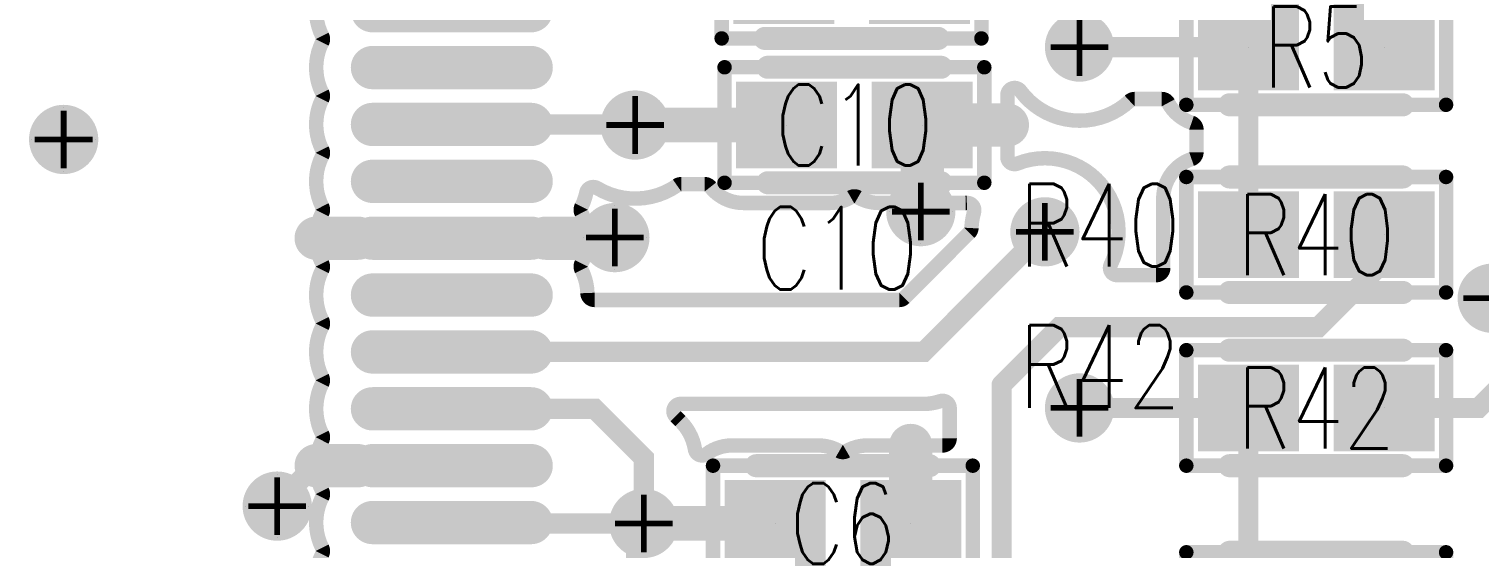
# Model space of a CAD drawing. Extents: x -0.08 to 4.16, y -0.29 to 1.7.
# Drawn here: x 1.938 to 2.441, y 0.688 to 0.868 of the extents above; entities that cross this region are included whole.
import ezdxf
from ezdxf.enums import TextEntityAlignment as Align

# ---------------------------------------------------------------- set-up
doc = ezdxf.new("R2010")
doc.units = 0
doc.header["$MEASUREMENT"] = 0
for name, pattern in [('SIG_11', [2, 1, 1]), ('SIG_30', [2, 1, 1]), ('SIG_60', [2, 1, 1]), ('SIG_62', [2, 1, 1]), ('SIG_64', [2, 1, 1]), ('SIG_85', [2, 1, 1]), ('SIG_86', [2, 1, 1]), ('SIG_90', [2, 1, 1]), ('SIG_95', [2, 1, 1]), ('SIG_98', [2, 1, 1])]:
    doc.linetypes.add(name, pattern=pattern)
doc.layers.get('0').update_dxf_attribs({"linetype": 'CONTINUOUS'})
for name, color, linetype in [('DRIL_NPLTE_THRU_01', 34, 'CONTINUOUS'), ('DRIL_NPLTE_THRU_02', 136, 'CONTINUOUS'), ('DRIL_NPLTE_THRU_03', 136, 'CONTINUOUS'), ('DRIL_NPLTE_THRU_04', 146, 'CONTINUOUS'), ('DRIL_NPLTE_THRU_05', 106, 'CONTINUOUS'), ('DRIL_NPLTE_THRU_06', 253, 'CONTINUOUS'), ('DRIL_PLTE_THRU_01', 34, 'CONTINUOUS'), ('DRIL_PLTE_THRU_02', 136, 'CONTINUOUS'), ('DRIL_PLTE_THRU_03', 136, 'CONTINUOUS'), ('DRIL_PLTE_THRU_04', 146, 'CONTINUOUS'), ('DRIL_PLTE_THRU_05', 106, 'CONTINUOUS'), ('DRIL_PLTE_THRU_06', 253, 'CONTINUOUS'), ('DRIL_SYMBOL', 130, 'CONTINUOUS'), ('PADS_BOT', 255, 'CONTINUOUS'), ('PADS_INNER', 43, 'CONTINUOUS'), ('PADS_TOP', 43, 'CONTINUOUS'), ('PADS_XR_121', 2, 'CONTINUOUS'), ('PADS_XR_123', 2, 'CONTINUOUS'), ('PART_NAME_126', 16, 'CONTINUOUS'), ('PART_NAME_127', 1, 'CONTINUOUS'), ('PART_TOP_2DLINE_126', 16, 'CONTINUOUS'), ('PART_TOP_2DLINE_127', 1, 'CONTINUOUS'), ('POUR_OUTLINE_01', 34, 'CONTINUOUS'), ('POUR_PADTHERM_01', 34, 'CONTINUOUS'), ('POUR_VIATHERM_01', 34, 'CONTINUOUS'), ('TRACE_01', 34, 'CONTINUOUS'), ('VIAPTS', 2, 'CONTINUOUS')]:
    doc.layers.add(name, color=color, linetype=linetype)
doc.styles.add('W0$004', font='simplex', dxfattribs={"width": 0.75})
doc.styles.add('W0$005', font='simplex', dxfattribs={"width": 0.75})

# ---------------------------------------------------------------- blocks, each defined once
blk = doc.blocks.new('POUR_OUTLINE_2039')
at = {"layer": 'POUR_OUTLINE_01', "const_width": 0.005}
blk.add_lwpolyline([(16.31843, 6.29984, 0.505812), (16.31595, 6.30301, -0.007724), (16.3155, 6.303), (16.2855, 6.303, -0.131651), (16.27825, 6.30494, 0.267944), (16.27575, 6.30494, -0.131651), (16.2685, 6.303), (16.2385, 6.303, -0.230202), (16.2271, 6.30854, 0.230204), (16.22513, 6.3095), (16.21697, 6.3095, 0.152896), (16.21554, 6.30905, -0.295573), (16.18783, 6.30816, 0.516971), (16.18409, 6.30653, -0.064909), (16.18244, 6.30177, 0.23637), (16.18244, 6.29953, -0.236369), (16.18244, 6.28207, 0.23637), (16.18244, 6.27983, -0.107369), (16.18449, 6.27181, 0.403596), (16.18699, 6.2694), (16.29251, 6.2694, 0.198912), (16.29428, 6.27013), (16.3168, 6.29266, 0.185687), (16.31753, 6.2943, -0.055166)], format="xyb", close=True, dxfattribs=at)
blk = doc.blocks.new('POUR_OUTLINE_2038')
at = {"layer": 'POUR_OUTLINE_01', "const_width": 0.005}
blk.add_lwpolyline([(16.31, 6.2215), (16.31, 6.23196, 0.512195), (16.30671, 6.23433, -0.080832), (16.301, 6.2334), (16.21679, 6.2334, 0.668179), (16.21502, 6.22913), (16.21673, 6.22743, -0.156647), (16.22176, 6.21764, 0.564592), (16.22574, 6.21605, -0.163682), (16.2345, 6.219), (16.2645, 6.219, -0.131651), (16.27175, 6.21706, 0.267944), (16.27425, 6.21706, -0.131651), (16.2815, 6.219), (16.3075, 6.219, 0.414214)], format="xyb", close=True, dxfattribs=at)
blk = doc.blocks.new('POUR_OUTLINE_2037')
at = {"layer": 'POUR_OUTLINE_01', "const_width": 0.005}
blk.add_lwpolyline([(16.3955, 6.32059), (16.3955, 6.32841, 0.320694), (16.39381, 6.33078, -0.190082), (16.38571, 6.33768, 0.276983), (16.3835, 6.339), (16.37407, 6.339, 0.189554), (16.37237, 6.33833, -0.447346), (16.33451, 6.34182, 0.723025), (16.33, 6.34033), (16.33, 6.31896, 0.531842), (16.33344, 6.31664, -0.690741), (16.36582, 6.28162, 0.557244), (16.36806, 6.278), (16.3815, 6.278, 0.414214), (16.384, 6.2805), (16.384, 6.3045, -0.320694), (16.39381, 6.31822, 0.320694)], format="xyb", close=True, dxfattribs=at)
blk = doc.blocks.new('POUR_OUTLINE_2031')
at = {"layer": 'POUR_OUTLINE_01', "const_width": 0.005}
blk.add_lwpolyline([(16.09057, 6.17428, -0.094716), (16.09256, 6.18133, 0.23637), (16.09256, 6.18357, -0.236369), (16.09256, 6.20103, 0.23637), (16.09256, 6.20327, -0.236369), (16.09256, 6.22073, 0.23637), (16.09256, 6.22297, -0.236369), (16.09256, 6.24043, 0.23637), (16.09256, 6.24267, -0.236369), (16.09256, 6.26013, 0.23637), (16.09256, 6.26237, -0.236369), (16.09256, 6.27983, 0.23637), (16.09256, 6.28207, -0.236369), (16.09256, 6.29953, 0.23637), (16.09256, 6.30177, -0.236369), (16.09256, 6.31923, 0.23637), (16.09256, 6.32147, -0.236369), (16.09256, 6.33893, 0.23637), (16.09256, 6.34117, -0.236369), (16.09256, 6.35863, 0.23637), (16.09256, 6.36087, -0.236369), (16.09256, 6.37833, 0.23637)], format="xyb", dxfattribs=at)
blk = doc.blocks.new('POUR_PADTHERM_2325')
at = {"layer": 'POUR_PADTHERM_01', "const_width": 0.0075}
blk.add_lwpolyline([(16.0905, 6.20825), (16.105, 6.20825, 1), (16.105, 6.21575), (16.0905, 6.21575, 1), (16.0905, 6.20825)], format="xyb", dxfattribs=at)
blk = doc.blocks.new('POUR_VIATHERM_2326')
at = {"layer": 'POUR_VIATHERM_01'}
for points in [[(16.077, 6.209), (16.077, 6.209)], [(16.066, 6.198), (16.066, 6.198)], [(16.088, 6.198), (16.088, 6.198)], [(16.077, 6.187), (16.077, 6.187)]]:
    blk.add_lwpolyline(points, dxfattribs=at)
blk = doc.blocks.new('POUR_VIATHERM_2378')
at = {"layer": 'POUR_VIATHERM_01'}
for points in [[(16.003, 6.336), (16.003, 6.336)], [(15.992, 6.325), (15.992, 6.325)], [(16.014, 6.325), (16.014, 6.325)], [(16.003, 6.314), (16.003, 6.314)]]:
    blk.add_lwpolyline(points, dxfattribs=at)
blk = doc.blocks.new('POUR_PADTHERM_2381')
at = {"layer": 'POUR_PADTHERM_01', "const_width": 0.0075}
blk.add_lwpolyline([(16.0905, 6.28705), (16.105, 6.28705, 1), (16.105, 6.29455), (16.0905, 6.29455, 1), (16.0905, 6.28705)], format="xyb", dxfattribs=at)
blk = doc.blocks.new('POUR_PADTHERM_2354')
at = {"layer": 'POUR_PADTHERM_01', "const_width": 0.0075}
blk.add_lwpolyline([(16.30025, 6.165), (16.30025, 6.1795, 1), (16.29275, 6.1795), (16.29275, 6.165, 1), (16.30025, 6.165)], format="xyb", dxfattribs=at)
blk = doc.blocks.new('POUR_PADTHERM_2374')
at = {"layer": 'POUR_PADTHERM_01', "const_width": 0.0075}
blk.add_lwpolyline([(16.33, 6.33375), (16.3155, 6.33375, 1), (16.3155, 6.32625), (16.33, 6.32625, 1), (16.33, 6.33375)], format="xyb", dxfattribs=at)
blk = doc.blocks.new('POUR_PADTHERM_2353')
at = {"layer": 'POUR_PADTHERM_01', "const_width": 0.0075}
blk.add_lwpolyline([(16.29275, 6.219), (16.29275, 6.2045, 1), (16.30025, 6.2045), (16.30025, 6.219, 1), (16.29275, 6.219)], format="xyb", dxfattribs=at)
blk = doc.blocks.new('POUR_VIATHERM_2265')
at = {"layer": 'POUR_VIATHERM_01'}
for points in [[(16.194, 6.302), (16.194, 6.302)], [(16.183, 6.291), (16.183, 6.291)], [(16.205, 6.291), (16.205, 6.291)], [(16.194, 6.28), (16.194, 6.28)]]:
    blk.add_lwpolyline(points, dxfattribs=at)
blk = doc.blocks.new('POUR_VIATHERM_2266')
at = {"layer": 'POUR_VIATHERM_01'}
for points in [[(16.289, 6.3), (16.289, 6.3)], [(16.311, 6.3), (16.311, 6.3)], [(16.3, 6.289), (16.3, 6.289)]]:
    blk.add_lwpolyline(points, dxfattribs=at)
blk = doc.blocks.new('POUR_PADTHERM_2373')
at = {"layer": 'POUR_PADTHERM_01', "const_width": 0.0075}
blk.add_lwpolyline([(16.30425, 6.303), (16.30425, 6.3175, 1), (16.29675, 6.3175), (16.29675, 6.303, 1), (16.30425, 6.303)], format="xyb", dxfattribs=at)
blk = doc.blocks.new('POUR_PADTHERM_2382')
at = {"layer": 'POUR_PADTHERM_01', "const_width": 0.0075}
blk.add_lwpolyline([(16.1845, 6.29455), (16.17, 6.29455, 1), (16.17, 6.28705), (16.1845, 6.28705, 1), (16.1845, 6.29455)], format="xyb", dxfattribs=at)
blk = doc.blocks.new('POUR_HEADER_1')
for name in ['POUR_OUTLINE_2031', 'POUR_OUTLINE_2037', 'POUR_PADTHERM_2374', 'POUR_VIATHERM_2378', 'POUR_PADTHERM_2373', 'POUR_OUTLINE_2039', 'POUR_PADTHERM_2381', 'POUR_PADTHERM_2382', 'POUR_VIATHERM_2265', 'POUR_VIATHERM_2266', 'POUR_OUTLINE_2038', 'POUR_PADTHERM_2353', 'POUR_PADTHERM_2325', 'POUR_VIATHERM_2326', 'POUR_PADTHERM_2354']:
    blk.add_blockref(name, (-17.378, -6.845))
blk = doc.blocks.new('SMOOTH_0$008')
at = {"const_width": 0.004}
blk.add_lwpolyline([(-0.002, 0, 1), (0.002, 0, 1)], format="xyb", close=True, dxfattribs=at)
blk = doc.blocks.new('SMOOTH_0$005')
at = {"const_width": 0.0025}
blk.add_lwpolyline([(-0.00125, 0, 1), (0.00125, 0, 1)], format="xyb", close=True, dxfattribs=at)
blk = doc.blocks.new('PART_BODY_TOP_66')
at = {"layer": 'PART_TOP_2DLINE_126', "const_width": 0.008}
for points in [[(-0.03, 0.02), (0.03, 0.02)], [(-0.03, -0.02), (0.03, -0.02)]]:
    blk.add_lwpolyline(points, dxfattribs=at)
at = {"layer": 'PART_TOP_2DLINE_127', "const_width": 0.005}
for points in [[(-0.045, 0.02), (0.045, 0.02)], [(-0.045, 0.02), (-0.045, -0.02)], [(0.045, 0.02), (0.045, -0.02)], [(-0.045, -0.02), (0.045, -0.02)]]:
    blk.add_lwpolyline(points, dxfattribs=at)
at = {"layer": 'PART_TOP_2DLINE_126'}
for p in [(-0.03, 0.02), (0.03, 0.02), (-0.03, -0.02), (0.03, -0.02)]:
    blk.add_blockref('SMOOTH_0$008', p, dxfattribs=at)
at = {"layer": 'PART_TOP_2DLINE_127'}
for p in [(-0.045, 0.02), (-0.045, 0.02), (0.045, 0.02), (0.045, 0.02), (-0.045, -0.02), (-0.045, -0.02), (0.045, -0.02), (0.045, -0.02)]:
    blk.add_blockref('SMOOTH_0$005', p, dxfattribs=at)
blk = doc.blocks.new('DRIL_HOLE_0')
blk.add_lwpolyline([(0, 0, 1), (0, 0, 1)], format="xyb", close=True)
blk = doc.blocks.new('PAD_0')
blk.add_lwpolyline([(0, 0), (0, 0)])
blk = doc.blocks.new('PAD_16')
at = {"const_width": 0.03}
blk.add_lwpolyline([(-0.0175, 0), (0.0175, 0)], dxfattribs=at)
blk = doc.blocks.new('PAD_17')
at = {"const_width": 0.025}
blk.add_lwpolyline([(-0.015, 0), (0.015, 0)], dxfattribs=at)
blk = doc.blocks.new('STK_TOP_68')
at = {"layer": 'DRIL_NPLTE_THRU_01'}
blk.add_blockref('DRIL_HOLE_0', (0, 0), dxfattribs=at)
at = {"layer": 'DRIL_NPLTE_THRU_02'}
blk.add_blockref('DRIL_HOLE_0', (0, 0), dxfattribs=at)
at = {"layer": 'DRIL_NPLTE_THRU_03'}
blk.add_blockref('DRIL_HOLE_0', (0, 0), dxfattribs=at)
at = {"layer": 'DRIL_NPLTE_THRU_04'}
blk.add_blockref('DRIL_HOLE_0', (0, 0), dxfattribs=at)
at = {"layer": 'DRIL_NPLTE_THRU_05'}
blk.add_blockref('DRIL_HOLE_0', (0, 0), dxfattribs=at)
at = {"layer": 'DRIL_NPLTE_THRU_06'}
blk.add_blockref('DRIL_HOLE_0', (0, 0), dxfattribs=at)
at = {"layer": 'PADS_BOT'}
blk.add_blockref('PAD_0', (0, 0), dxfattribs=at)
at = {"layer": 'PADS_INNER'}
blk.add_blockref('PAD_0', (0, 0), dxfattribs=at)
at = {"layer": 'PADS_TOP'}
blk.add_blockref('PAD_17', (0, 0), dxfattribs=at)
at = {"layer": 'PADS_XR_121'}
blk.add_blockref('PAD_16', (0, 0), dxfattribs=at)
at = {"layer": 'PADS_XR_123'}
blk.add_blockref('PAD_17', (0, 0), dxfattribs=at)
blk = doc.blocks.new('SYM_TOP_16')
for name, p in [('PART_BODY_TOP_66', (0, 0)), ('STK_TOP_68', (-0.0235, 0)), ('STK_TOP_68', (0.0235, 0))]:
    blk.add_blockref(name, p)
blk = doc.blocks.new('PART_TOP_4')
blk.add_blockref('SYM_TOP_16', (0, 0))
at = {"layer": 'PART_NAME_126', "style": 'W0$005', "width": 0.75}
blk.add_text('C10', height=0.02863, rotation=180, dxfattribs=at).set_placement((0.034, 0.057))
at = {"layer": 'PART_NAME_127', "style": 'W0$004', "width": 0.75}
blk.add_text('C10', height=0.028, rotation=180, dxfattribs=at).set_placement((0, 0), align=Align.MIDDLE_CENTER)
blk = doc.blocks.new('PART_TOP_32')
blk.add_blockref('SYM_TOP_16', (0, 0))
at = {"layer": 'PART_NAME_126', "style": 'W0$005', "width": 0.75}
blk.add_text('C6', height=0.02863, rotation=180, dxfattribs=at).set_placement((0.022, 0.066))
at = {"layer": 'PART_NAME_127', "style": 'W0$004', "width": 0.75}
blk.add_text('C6', height=0.028, rotation=180, dxfattribs=at).set_placement((0, 0), align=Align.MIDDLE_CENTER)
blk = doc.blocks.new('PART_BODY_TOP_76')
at = {"layer": 'PART_TOP_2DLINE_126', "const_width": 0.008}
for points in [[(-0.03, 0.02), (0.03, 0.02)], [(-0.03, -0.02), (0.03, -0.02)]]:
    blk.add_lwpolyline(points, dxfattribs=at)
at = {"layer": 'PART_TOP_2DLINE_127', "const_width": 0.005}
for points in [[(-0.045, 0.02), (0.045, 0.02)], [(-0.045, 0.02), (-0.045, -0.02)], [(0.045, 0.02), (0.045, -0.02)], [(-0.045, -0.02), (0.045, -0.02)]]:
    blk.add_lwpolyline(points, dxfattribs=at)
at = {"layer": 'PART_TOP_2DLINE_126'}
for p in [(-0.03, 0.02), (0.03, 0.02), (-0.03, -0.02), (0.03, -0.02)]:
    blk.add_blockref('SMOOTH_0$008', p, dxfattribs=at)
at = {"layer": 'PART_TOP_2DLINE_127'}
for p in [(-0.045, 0.02), (-0.045, 0.02), (0.045, 0.02), (0.045, 0.02), (-0.045, -0.02), (-0.045, -0.02), (0.045, -0.02), (0.045, -0.02)]:
    blk.add_blockref('SMOOTH_0$005', p, dxfattribs=at)
blk = doc.blocks.new('SYM_TOP_26')
for name, p in [('PART_BODY_TOP_76', (0, 0)), ('STK_TOP_68', (-0.0235, 0)), ('STK_TOP_68', (0.0235, 0))]:
    blk.add_blockref(name, p)
blk = doc.blocks.new('PART_TOP_79')
blk.add_blockref('SYM_TOP_26', (0, 0))
at = {"layer": 'PART_NAME_126', "style": 'W0$005', "width": 0.75}
blk.add_text('R40', height=0.02863, dxfattribs=at).set_placement((-0.103, -0.011))
at = {"layer": 'PART_NAME_127', "style": 'W0$005', "width": 0.75}
blk.add_text('R40', height=0.028, dxfattribs=at).set_placement((0, 0), align=Align.MIDDLE_CENTER)
blk = doc.blocks.new('PART_TOP_81')
blk.add_blockref('SYM_TOP_26', (0, 0))
at = {"layer": 'PART_NAME_126', "style": 'W0$005', "width": 0.75}
blk.add_text('R42', height=0.02863, dxfattribs=at).set_placement((-0.103, 0))
at = {"layer": 'PART_NAME_127', "style": 'W0$005', "width": 0.75}
blk.add_text('R42', height=0.028, dxfattribs=at).set_placement((0, 0), align=Align.MIDDLE_CENTER)
blk = doc.blocks.new('PART_TOP_84')
blk.add_blockref('SYM_TOP_26', (0, 0))
at = {"layer": 'PART_NAME_126', "style": 'W0$005', "width": 0.75}
blk.add_text('R5', height=0.02863, dxfattribs=at).set_placement((-0.019, 0.035))
at = {"layer": 'PART_NAME_127', "style": 'W0$005', "width": 0.75}
blk.add_text('R5', height=0.028, dxfattribs=at).set_placement((0, 0), align=Align.MIDDLE_CENTER)
blk = doc.blocks.new('PART_TOP_86')
blk.add_blockref('SYM_TOP_26', (0, 0))
at = {"layer": 'PART_NAME_126', "style": 'W0$005', "width": 0.75}
blk.add_text('R7', height=0.02863, dxfattribs=at).set_placement((-0.089, -0.019))
at = {"layer": 'PART_NAME_127', "style": 'W0$005', "width": 0.75}
blk.add_text('R7', height=0.028, dxfattribs=at).set_placement((0, 0), align=Align.MIDDLE_CENTER)
blk = doc.blocks.new('PAD_5')
blk.add_lwpolyline([(0, 0, 1), (0, 0, 1)], format="xyb", close=True)
blk = doc.blocks.new('PAD_45')
at = {"const_width": 0.0075}
blk.add_lwpolyline([(-0.0275, -0.00375), (0.0275, -0.00375, 1), (0.0275, 0.00375), (-0.0275, 0.00375, 1)], format="xyb", close=True, dxfattribs=at)
blk = doc.blocks.new('PAD_46')
at = {"const_width": 0.005}
blk.add_lwpolyline([(-0.0275, -0.0025), (0.0275, -0.0025, 1), (0.0275, 0.0025), (-0.0275, 0.0025, 1)], format="xyb", close=True, dxfattribs=at)
blk = doc.blocks.new('STK_TOP_227')
at = {"layer": 'DRIL_PLTE_THRU_01'}
blk.add_blockref('DRIL_HOLE_0', (0, 0), dxfattribs=at)
at = {"layer": 'DRIL_PLTE_THRU_02'}
blk.add_blockref('DRIL_HOLE_0', (0, 0), dxfattribs=at)
at = {"layer": 'DRIL_PLTE_THRU_03'}
blk.add_blockref('DRIL_HOLE_0', (0, 0), dxfattribs=at)
at = {"layer": 'DRIL_PLTE_THRU_04'}
blk.add_blockref('DRIL_HOLE_0', (0, 0), dxfattribs=at)
at = {"layer": 'DRIL_PLTE_THRU_05'}
blk.add_blockref('DRIL_HOLE_0', (0, 0), dxfattribs=at)
at = {"layer": 'DRIL_PLTE_THRU_06'}
blk.add_blockref('DRIL_HOLE_0', (0, 0), dxfattribs=at)
at = {"layer": 'PADS_BOT'}
blk.add_blockref('PAD_5', (0, 0), dxfattribs=at)
at = {"layer": 'PADS_INNER'}
blk.add_blockref('PAD_5', (0, 0), dxfattribs=at)
at = {"layer": 'PADS_TOP'}
blk.add_blockref('PAD_46', (0, 0), dxfattribs=at)
at = {"layer": 'PADS_XR_121'}
blk.add_blockref('PAD_45', (0, 0), dxfattribs=at)
at = {"layer": 'PADS_XR_123'}
blk.add_blockref('PAD_46', (0, 0), dxfattribs=at)
blk = doc.blocks.new('SYM_TOP_29')
for p in [(-0.3025, 0.2167), (-0.3025, 0.197), (-0.3025, 0.1773), (-0.3025, 0.1576), (-0.3025, 0.1379), (-0.3025, 0.1182), (-0.3025, 0.0985), (-0.3025, 0.0788), (-0.3025, 0.0591), (-0.3025, 0.0394)]:
    blk.add_blockref('STK_TOP_227', p)
blk = doc.blocks.new('PART_TOP_89')
blk.add_blockref('SYM_TOP_29', (0, 0))
blk = doc.blocks.new('PART_TOP_132')
blk.add_blockref('SYM_TOP_26', (0, 0))
at = {"layer": 'PART_NAME_126', "style": 'W0$005', "width": 0.75}
blk.add_text('R50', height=0.02863, dxfattribs=at).set_placement((0.05, -0.01))
at = {"layer": 'PART_NAME_127', "style": 'W0$005', "width": 0.75}
blk.add_text('R50', height=0.028, dxfattribs=at).set_placement((0.0035, 0.003), align=Align.MIDDLE_CENTER)
blk = doc.blocks.new('SMOOTH_0$012')
at = {"const_width": 0.006}
blk.add_lwpolyline([(-0.003, 0, 1), (0.003, 0, 1)], format="xyb", close=True, dxfattribs=at)
blk = doc.blocks.new('SMOOTH_0$007')
at = {"const_width": 0.0035}
blk.add_lwpolyline([(-0.00175, 0, 1), (0.00175, 0, 1)], format="xyb", close=True, dxfattribs=at)
blk = doc.blocks.new('DRIL_SYMBOL_0$008')
at = {"layer": 'DRIL_SYMBOL', "const_width": 0.002}
for points in [[(0, -0.01), (0, 0.01)], [(-0.01, 0), (0.01, 0)]]:
    blk.add_lwpolyline(points, dxfattribs=at)
blk = doc.blocks.new('DRIL_HOLE_0$008')
at = {"const_width": 0.004}
blk.add_lwpolyline([(-0.002, 0, 1), (0.002, 0, 1)], format="xyb", close=True, dxfattribs=at)
blk.add_blockref('DRIL_SYMBOL_0$008', (0, 0))
blk = doc.blocks.new('PAD_79')
at = {"const_width": 0.012}
blk.add_lwpolyline([(0, -0.006, 1), (0, 0.006, 1)], format="xyb", close=True, dxfattribs=at)
blk = doc.blocks.new('PAD_80')
at = {"const_width": 0.011}
blk.add_lwpolyline([(0, -0.0055, 1), (0, 0.0055, 1)], format="xyb", close=True, dxfattribs=at)
blk = doc.blocks.new('STK_TOP_129')
at = {"layer": 'DRIL_PLTE_THRU_01'}
blk.add_blockref('DRIL_HOLE_0$008', (0, 0), dxfattribs=at)
at = {"layer": 'DRIL_PLTE_THRU_02'}
blk.add_blockref('DRIL_HOLE_0$008', (0, 0), dxfattribs=at)
at = {"layer": 'DRIL_PLTE_THRU_03'}
blk.add_blockref('DRIL_HOLE_0$008', (0, 0), dxfattribs=at)
at = {"layer": 'DRIL_PLTE_THRU_04'}
blk.add_blockref('DRIL_HOLE_0$008', (0, 0), dxfattribs=at)
at = {"layer": 'DRIL_PLTE_THRU_05'}
blk.add_blockref('DRIL_HOLE_0$008', (0, 0), dxfattribs=at)
at = {"layer": 'DRIL_PLTE_THRU_06'}
blk.add_blockref('DRIL_HOLE_0$008', (0, 0), dxfattribs=at)
at = {"layer": 'PADS_BOT'}
blk.add_blockref('PAD_79', (0, 0), dxfattribs=at)
at = {"layer": 'PADS_INNER'}
blk.add_blockref('PAD_79', (0, 0), dxfattribs=at)
at = {"layer": 'PADS_TOP'}
blk.add_blockref('PAD_80', (0, 0), dxfattribs=at)
blk = doc.blocks.new('SYM_TOP_11')
blk.add_blockref('STK_TOP_129', (0, 0))

msp = doc.modelspace()

# ---------------------------------------------------------------- linework, layer by layer
at = {"layer": 'TRACE_01', "linetype": 'SIG_30', "const_width": 0.007}
msp.add_lwpolyline([(2.395, 0.922), (2.39875, 0.922), (2.4075, 0.91325), (2.4075, 0.862)], dxfattribs=at)
at = {"layer": 'TRACE_01', "linetype": 'SIG_85', "const_width": 0.007}
for points in [[(2.302, 0.862), (2.3605, 0.862)], [(2.3605, 0.862), (2.3605, 0.797)]]:
    msp.add_lwpolyline(points, dxfattribs=at)
at = {"layer": 'TRACE_01', "linetype": 'SIG_90'}
for points, const_width in [([(2.148, 0.835), (2.199, 0.835)], 0.012), ([(2.199, 0.835), (2.2005, 0.835)], 0.012), ([(2.0845, 0.8352), (2.1988, 0.8352), (2.199, 0.835)], 0.007)]:
    msp.add_lwpolyline(points, dxfattribs=dict(at, const_width=const_width))
at = {"layer": 'TRACE_01', "linetype": 'SIG_11'}
for points, const_width in [([(2.247, 0.805), (2.2475, 0.8055), (2.2475, 0.835)], 0.012), ([(2.0845, 0.7958), (2.1408, 0.7958), (2.141, 0.796)], 0.007), ([(2.024, 0.703), (2.024, 0.704), (2.037, 0.717), (2.0845, 0.717)], 0.007), ([(2.243, 0.665), (2.2435, 0.6655), (2.2435, 0.697)], 0.012)]:
    msp.add_lwpolyline(points, dxfattribs=dict(at, const_width=const_width))
at = {"layer": 'TRACE_01', "linetype": 'SIG_98', "const_width": 0.007}
msp.add_lwpolyline([(2.0845, 0.7564), (2.248, 0.7564), (2.2896, 0.798), (2.29, 0.798)], dxfattribs=at)
at = {"layer": 'TRACE_01', "linetype": 'SIG_60', "const_width": 0.007}
for points in [[(2.275, 0.745), (2.295, 0.765), (2.38475, 0.765), (2.4075, 0.78775), (2.4075, 0.797)], [(2.275, 0.745), (2.275, 0.63675), (2.31175, 0.6), (2.36825, 0.6), (2.37, 0.59825), (2.37, 0.59775), (2.39275, 0.575), (2.42225, 0.575), (2.445, 0.59775), (2.445, 0.61025), (2.48175, 0.647), (2.503, 0.647)]]:
    msp.add_lwpolyline(points, dxfattribs=at)
at = {"layer": 'TRACE_01', "linetype": 'SIG_62', "const_width": 0.007}
msp.add_lwpolyline([(2.4075, 0.737), (2.44025, 0.737), (2.449, 0.74575), (2.449, 0.746), (2.45, 0.747), (2.503, 0.747)], dxfattribs=at)
at = {"layer": 'TRACE_01', "linetype": 'SIG_95'}
for points, const_width in [([(2.0845, 0.7367), (2.134, 0.7367), (2.151, 0.7197), (2.151, 0.697)], 0.007), ([(2.0845, 0.6973), (2.0848, 0.697), (2.1484, 0.697)], 0.007), ([(2.0845, 0.6776), (2.143, 0.6776), (2.1484, 0.683), (2.1484, 0.697)], 0.007), ([(2.1484, 0.697), (2.151, 0.697)], 0.007), ([(2.151, 0.697), (2.1965, 0.697)], 0.012)]:
    msp.add_lwpolyline(points, dxfattribs=dict(at, const_width=const_width))
at = {"layer": 'TRACE_01', "linetype": 'SIG_86', "const_width": 0.007}
for points in [[(2.302, 0.737), (2.3605, 0.737)], [(2.3605, 0.737), (2.3605, 0.667)]]:
    msp.add_lwpolyline(points, dxfattribs=at)

# ---------------------------------------------------------------- block references
at = {"linetype": 'SIG_11'}
msp.add_blockref('POUR_HEADER_1', (3.325, 1.35), dxfattribs=at)
at = {"rotation": 180}
for name, p in [('PART_TOP_89', (1.782, 0.914)), ('PART_TOP_4', (2.224, 0.835)), ('PART_TOP_32', (2.22, 0.697))]:
    msp.add_blockref(name, p, dxfattribs=at)
for name, p in [('PART_TOP_84', (2.384, 0.862)), ('PART_TOP_132', (2.223, 0.885)), ('PART_TOP_79', (2.384, 0.797)), ('PART_TOP_81', (2.384, 0.737)), ('PART_TOP_86', (2.384, 0.667))]:
    msp.add_blockref(name, p)
at = {"layer": 'TRACE_01'}
for name, p in [('SMOOTH_0$007', (2.302, 0.862)), ('SMOOTH_0$007', (2.3605, 0.862)), ('SMOOTH_0$007', (2.3605, 0.862)), ('SMOOTH_0$007', (2.4075, 0.862)), ('SMOOTH_0$012', (2.148, 0.835)), ('SMOOTH_0$012', (2.199, 0.835)), ('SMOOTH_0$012', (2.199, 0.835)), ('SMOOTH_0$012', (2.2005, 0.835)), ('SMOOTH_0$012', (2.2475, 0.835)), ('SMOOTH_0$007', (2.0845, 0.8352)), ('SMOOTH_0$007', (2.1988, 0.8352)), ('SMOOTH_0$007', (2.199, 0.835)), ('SMOOTH_0$012', (2.247, 0.805)), ('SMOOTH_0$012', (2.2475, 0.8055)), ('SMOOTH_0$007', (2.141, 0.796)), ('SMOOTH_0$007', (2.2896, 0.798)), ('SMOOTH_0$007', (2.29, 0.798)), ('SMOOTH_0$007', (2.3605, 0.797)), ('SMOOTH_0$007', (2.4075, 0.797)), ('SMOOTH_0$007', (2.0845, 0.7958)), ('SMOOTH_0$007', (2.1408, 0.7958)), ('SMOOTH_0$007', (2.4075, 0.78775)), ('SMOOTH_0$007', (2.295, 0.765)), ('SMOOTH_0$007', (2.38475, 0.765)), ('SMOOTH_0$007', (2.0845, 0.7564)), ('SMOOTH_0$007', (2.248, 0.7564)), ('SMOOTH_0$007', (2.275, 0.745)), ('SMOOTH_0$007', (2.275, 0.745)), ('SMOOTH_0$007', (2.0845, 0.7367)), ('SMOOTH_0$007', (2.134, 0.7367)), ('SMOOTH_0$007', (2.302, 0.737)), ('SMOOTH_0$007', (2.3605, 0.737)), ('SMOOTH_0$007', (2.3605, 0.737)), ('SMOOTH_0$007', (2.4075, 0.737)), ('SMOOTH_0$007', (2.44025, 0.737)), ('SMOOTH_0$007', (2.037, 0.717)), ('SMOOTH_0$007', (2.0845, 0.717)), ('SMOOTH_0$007', (2.151, 0.7197)), ('SMOOTH_0$007', (2.024, 0.704)), ('SMOOTH_0$007', (2.024, 0.703)), ('SMOOTH_0$007', (2.0845, 0.6973)), ('SMOOTH_0$007', (2.0848, 0.697)), ('SMOOTH_0$007', (2.1484, 0.697)), ('SMOOTH_0$007', (2.1484, 0.697)), ('SMOOTH_0$007', (2.1484, 0.697)), ('SMOOTH_0$012', (2.151, 0.697)), ('SMOOTH_0$007', (2.151, 0.697)), ('SMOOTH_0$007', (2.151, 0.697)), ('SMOOTH_0$012', (2.1965, 0.697)), ('SMOOTH_0$012', (2.2435, 0.697))]:
    msp.add_blockref(name, p, dxfattribs=at)
at = {"layer": 'VIAPTS', "linetype": 'SIG_85'}
msp.add_blockref('SYM_TOP_11', (2.302, 0.862), dxfattribs=at)
at = {"layer": 'VIAPTS', "linetype": 'SIG_90'}
msp.add_blockref('SYM_TOP_11', (2.148, 0.835), dxfattribs=at)
at = {"layer": 'VIAPTS', "linetype": 'SIG_11'}
for p in [(1.95, 0.83), (2.247, 0.805), (2.141, 0.796), (2.024, 0.703)]:
    msp.add_blockref('SYM_TOP_11', p, dxfattribs=at)
at = {"layer": 'VIAPTS', "linetype": 'SIG_98'}
msp.add_blockref('SYM_TOP_11', (2.29, 0.798), dxfattribs=at)
at = {"layer": 'VIAPTS', "linetype": 'SIG_64'}
msp.add_blockref('SYM_TOP_11', (2.445, 0.775), dxfattribs=at)
at = {"layer": 'VIAPTS', "linetype": 'SIG_86'}
msp.add_blockref('SYM_TOP_11', (2.302, 0.737), dxfattribs=at)
at = {"layer": 'VIAPTS', "linetype": 'SIG_95'}
msp.add_blockref('SYM_TOP_11', (2.151, 0.697), dxfattribs=at)

doc.saveas('drawing.dxf')
